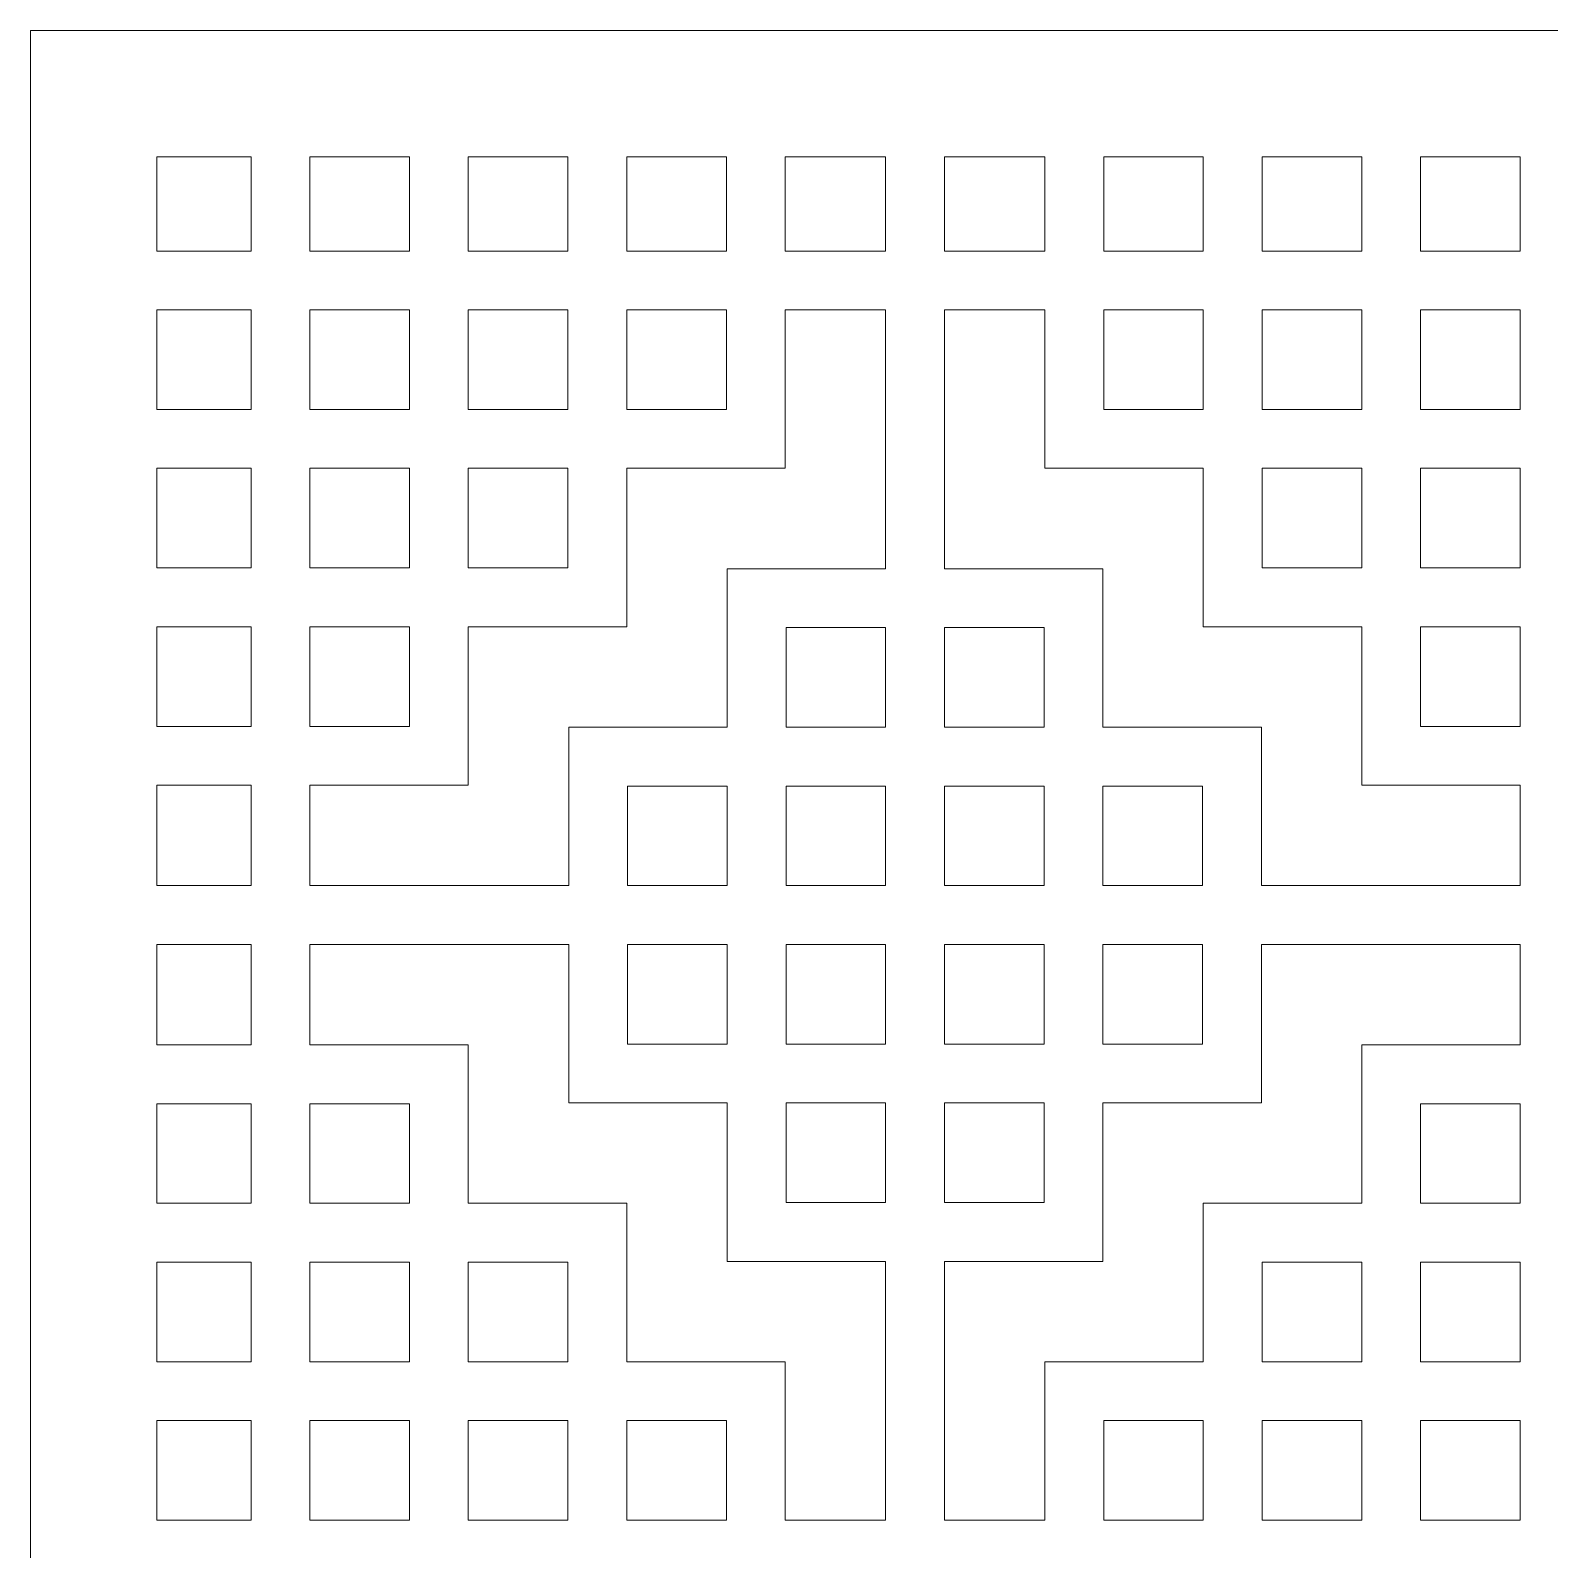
# Model space of a CAD drawing. Header units: centimetres. Extents: x -14.3 to -1.9, y 3.5 to 9.5.
# Drawn here: x -14.348 to -11.345, y 6.497 to 9.5 of the extents above; entities that cross this region are included whole.
import ezdxf

# ---------------------------------------------------------------- set-up
doc = ezdxf.new("R2010")
doc.units = ezdxf.units.CM
doc.header["$MEASUREMENT"] = 0
doc.layers.add('layer 1', color=7, linetype='Continuous')

msp = doc.modelspace()

# ---------------------------------------------------------------- linework, layer by layer
at = {"layer": 'layer 1', "color": 250, "lineweight": 9}
for points, knots in [([(-14.34773, 9.5), (-14.34773, 9.5), (-8.3426, 9.5), (-8.3426, 9.5), (-8.3426, 9.5), (-8.3426, 9.5), (-8.3426, 3.49487), (-8.3426, 3.49487), (-8.3426, 3.49487), (-8.3426, 3.49487), (-14.34773, 3.49487), (-14.34773, 3.49487), (-14.34773, 3.49487), (-14.34773, 3.49487), (-14.34773, 9.5), (-14.34773, 9.5)], [0, 0, 0, 0, 0.2, 0.2, 0.2, 0.2, 0.4, 0.4, 0.4, 0.4, 0.6, 0.6, 0.6, 0.6, 1, 1, 1, 1]), ([(-14.09752, 9.06394), (-14.09752, 9.06394), (-13.91166, 9.06394), (-13.91166, 9.06394), (-13.91166, 9.06394), (-13.91166, 9.06394), (-13.91166, 9.24979), (-13.91166, 9.24979), (-13.91166, 9.24979), (-13.91166, 9.24979), (-14.09752, 9.24979), (-14.09752, 9.24979), (-14.09752, 9.24979), (-14.09752, 9.24979), (-14.09752, 9.06394), (-14.09752, 9.06394)], [0, 0, 0, 0, 0.2, 0.2, 0.2, 0.2, 0.4, 0.4, 0.4, 0.4, 0.6, 0.6, 0.6, 0.6, 1, 1, 1, 1]), ([(-13.79532, 9.24979), (-13.79532, 9.24979), (-13.79532, 9.06394), (-13.79532, 9.06394), (-13.79532, 9.06394), (-13.79532, 9.06394), (-13.59853, 9.06394), (-13.59853, 9.06394), (-13.59853, 9.06394), (-13.59853, 9.06394), (-13.59853, 9.24979), (-13.59853, 9.24979), (-13.59853, 9.24979), (-13.59853, 9.24979), (-13.79532, 9.24979), (-13.79532, 9.24979)], [0, 0, 0, 0, 0.2, 0.2, 0.2, 0.2, 0.4, 0.4, 0.4, 0.4, 0.6, 0.6, 0.6, 0.6, 1, 1, 1, 1]), ([(-13.4822, 9.24979), (-13.4822, 9.24979), (-13.4822, 9.06394), (-13.4822, 9.06394), (-13.4822, 9.06394), (-13.4822, 9.06394), (-13.2854, 9.06394), (-13.2854, 9.06394), (-13.2854, 9.06394), (-13.2854, 9.06394), (-13.2854, 9.24979), (-13.2854, 9.24979), (-13.2854, 9.24979), (-13.2854, 9.24979), (-13.4822, 9.24979), (-13.4822, 9.24979)], [0, 0, 0, 0, 0.2, 0.2, 0.2, 0.2, 0.4, 0.4, 0.4, 0.4, 0.6, 0.6, 0.6, 0.6, 1, 1, 1, 1]), ([(-13.16907, 9.24979), (-13.16907, 9.24979), (-13.16907, 9.06394), (-13.16907, 9.06394), (-13.16907, 9.06394), (-13.16907, 9.06394), (-12.97227, 9.06394), (-12.97227, 9.06394), (-12.97227, 9.06394), (-12.97227, 9.06394), (-12.97227, 9.24979), (-12.97227, 9.24979), (-12.97227, 9.24979), (-12.97227, 9.24979), (-13.16907, 9.24979), (-13.16907, 9.24979)], [0, 0, 0, 0, 0.2, 0.2, 0.2, 0.2, 0.4, 0.4, 0.4, 0.4, 0.6, 0.6, 0.6, 0.6, 1, 1, 1, 1]), ([(-12.85594, 9.24979), (-12.85594, 9.24979), (-12.85594, 9.06394), (-12.85594, 9.06394), (-12.85594, 9.06394), (-12.85594, 9.06394), (-12.6575, 9.06394), (-12.6575, 9.06394), (-12.6575, 9.06394), (-12.6575, 9.06394), (-12.6575, 9.24979), (-12.6575, 9.24979), (-12.6575, 9.24979), (-12.6575, 9.24979), (-12.85594, 9.24979), (-12.85594, 9.24979)], [0, 0, 0, 0, 0.2, 0.2, 0.2, 0.2, 0.4, 0.4, 0.4, 0.4, 0.6, 0.6, 0.6, 0.6, 1, 1, 1, 1]), ([(-12.54117, 9.24979), (-12.54117, 9.24979), (-12.54117, 9.06394), (-12.54117, 9.06394), (-12.54117, 9.06394), (-12.54117, 9.06394), (-12.3427, 9.06394), (-12.3427, 9.06394), (-12.3427, 9.06394), (-12.3427, 9.06394), (-12.3427, 9.24979), (-12.3427, 9.24979), (-12.3427, 9.24979), (-12.3427, 9.24979), (-12.54117, 9.24979), (-12.54117, 9.24979)], [0, 0, 0, 0, 0.2, 0.2, 0.2, 0.2, 0.4, 0.4, 0.4, 0.4, 0.6, 0.6, 0.6, 0.6, 1, 1, 1, 1]), ([(-12.22637, 9.24979), (-12.22637, 9.24979), (-12.22637, 9.06394), (-12.22637, 9.06394), (-12.22637, 9.06394), (-12.22637, 9.06394), (-12.02957, 9.06394), (-12.02957, 9.06394), (-12.02957, 9.06394), (-12.02957, 9.06394), (-12.02957, 9.24979), (-12.02957, 9.24979), (-12.02957, 9.24979), (-12.02957, 9.24979), (-12.22637, 9.24979), (-12.22637, 9.24979)], [0, 0, 0, 0, 0.2, 0.2, 0.2, 0.2, 0.4, 0.4, 0.4, 0.4, 0.6, 0.6, 0.6, 0.6, 1, 1, 1, 1]), ([(-11.91324, 9.24979), (-11.91324, 9.24979), (-11.91324, 9.06394), (-11.91324, 9.06394), (-11.91324, 9.06394), (-11.91324, 9.06394), (-11.71644, 9.06394), (-11.71644, 9.06394), (-11.71644, 9.06394), (-11.71644, 9.06394), (-11.71644, 9.24979), (-11.71644, 9.24979), (-11.71644, 9.24979), (-11.71644, 9.24979), (-11.91324, 9.24979), (-11.91324, 9.24979)], [0, 0, 0, 0, 0.2, 0.2, 0.2, 0.2, 0.4, 0.4, 0.4, 0.4, 0.6, 0.6, 0.6, 0.6, 1, 1, 1, 1]), ([(-11.60011, 9.24979), (-11.60011, 9.24979), (-11.60011, 9.06394), (-11.60011, 9.06394), (-11.60011, 9.06394), (-11.60011, 9.06394), (-11.40333, 9.06394), (-11.40333, 9.06394), (-11.40333, 9.06394), (-11.40333, 9.06394), (-11.40333, 9.24979), (-11.40333, 9.24979), (-11.40333, 9.24979), (-11.40333, 9.24979), (-11.60011, 9.24979), (-11.60011, 9.24979)], [0, 0, 0, 0, 0.2, 0.2, 0.2, 0.2, 0.4, 0.4, 0.4, 0.4, 0.6, 0.6, 0.6, 0.6, 1, 1, 1, 1]), ([(-14.09752, 8.7508), (-14.09752, 8.7508), (-13.91166, 8.7508), (-13.91166, 8.7508), (-13.91166, 8.7508), (-13.91166, 8.7508), (-13.91166, 8.94759), (-13.91166, 8.94759), (-13.91166, 8.94759), (-13.91166, 8.94759), (-14.09752, 8.94759), (-14.09752, 8.94759), (-14.09752, 8.94759), (-14.09752, 8.94759), (-14.09752, 8.7508), (-14.09752, 8.7508)], [0, 0, 0, 0, 0.2, 0.2, 0.2, 0.2, 0.4, 0.4, 0.4, 0.4, 0.6, 0.6, 0.6, 0.6, 1, 1, 1, 1]), ([(-13.22559, 8.1229), (-13.22559, 8.1229), (-12.97062, 8.1229), (-12.97062, 8.1229), (-12.97062, 8.1229), (-12.97062, 8.1229), (-12.97062, 8.37786), (-12.97062, 8.37786), (-12.97062, 8.37786), (-12.97062, 8.37786), (-12.97062, 8.43602), (-12.97062, 8.43602), (-12.97062, 8.43602), (-12.97062, 8.43602), (-12.91246, 8.43602), (-12.91246, 8.43602), (-12.91246, 8.43602), (-12.91246, 8.43602), (-12.6575, 8.43602), (-12.6575, 8.43602), (-12.6575, 8.43602), (-12.6575, 8.43602), (-12.6575, 8.94761), (-12.6575, 8.94761), (-12.6575, 8.94761), (-12.6575, 8.94761), (-12.85594, 8.94761), (-12.85594, 8.94761), (-12.85594, 8.94761), (-12.85594, 8.94761), (-12.85594, 8.94759), (-12.85594, 8.94759), (-12.85594, 8.94759), (-12.85594, 8.94759), (-12.85594, 8.69263), (-12.85594, 8.69263), (-12.85594, 8.69263), (-12.85594, 8.69263), (-12.85594, 8.63447), (-12.85594, 8.63447), (-12.85594, 8.63447), (-12.85594, 8.63447), (-12.91411, 8.63447), (-12.91411, 8.63447), (-12.91411, 8.63447), (-12.91411, 8.63447), (-13.16907, 8.63447), (-13.16907, 8.63447), (-13.16907, 8.63447), (-13.16907, 8.63447), (-13.16907, 8.3795), (-13.16907, 8.3795), (-13.16907, 8.3795), (-13.16907, 8.3795), (-13.16907, 8.32134), (-13.16907, 8.32134), (-13.16907, 8.32134), (-13.16907, 8.32134), (-13.22723, 8.32134), (-13.22723, 8.32134), (-13.22723, 8.32134), (-13.22723, 8.32134), (-13.4822, 8.32134), (-13.4822, 8.32134), (-13.4822, 8.32134), (-13.4822, 8.32134), (-13.4822, 8.06638), (-13.4822, 8.06638), (-13.4822, 8.06638), (-13.4822, 8.06638), (-13.4822, 8.00821), (-13.4822, 8.00821), (-13.4822, 8.00821), (-13.4822, 8.00821), (-13.54036, 8.00821), (-13.54036, 8.00821), (-13.54036, 8.00821), (-13.54036, 8.00821), (-13.79532, 8.00821), (-13.79532, 8.00821), (-13.79532, 8.00821), (-13.79532, 8.00821), (-13.79533, 8.00821), (-13.79533, 8.00821), (-13.79533, 8.00821), (-13.79533, 8.00821), (-13.79533, 7.80977), (-13.79533, 7.80977), (-13.79533, 7.80977), (-13.79533, 7.80977), (-13.28375, 7.80977), (-13.28375, 7.80977), (-13.28375, 7.80977), (-13.28375, 7.80977), (-13.28375, 8.06473), (-13.28375, 8.06473), (-13.28375, 8.06473), (-13.28375, 8.06473), (-13.28375, 8.1229), (-13.28375, 8.1229), (-13.28375, 8.1229), (-13.28375, 8.1229), (-13.22559, 8.1229), (-13.22559, 8.1229)], [0, 0, 0, 0, 0.037037, 0.037037, 0.037037, 0.037037, 0.0740741, 0.0740741, 0.0740741, 0.0740741, 0.1111111, 0.1111111, 0.1111111, 0.1111111, 0.1481481, 0.1481481, 0.1481481, 0.1481481, 0.1851852, 0.1851852, 0.1851852, 0.1851852, 0.2222222, 0.2222222, 0.2222222, 0.2222222, 0.2592593, 0.2592593, 0.2592593, 0.2592593, 0.2962963, 0.2962963, 0.2962963, 0.2962963, 0.3333333, 0.3333333, 0.3333333, 0.3333333, 0.3703704, 0.3703704, 0.3703704, 0.3703704, 0.4074074, 0.4074074, 0.4074074, 0.4074074, 0.4444444, 0.4444444, 0.4444444, 0.4444444, 0.4814815, 0.4814815, 0.4814815, 0.4814815, 0.5185185, 0.5185185, 0.5185185, 0.5185185, 0.5555556, 0.5555556, 0.5555556, 0.5555556, 0.5925926, 0.5925926, 0.5925926, 0.5925926, 0.6296296, 0.6296296, 0.6296296, 0.6296296, 0.6666667, 0.6666667, 0.6666667, 0.6666667, 0.7037037, 0.7037037, 0.7037037, 0.7037037, 0.7407407, 0.7407407, 0.7407407, 0.7407407, 0.7777778, 0.7777778, 0.7777778, 0.7777778, 0.8148148, 0.8148148, 0.8148148, 0.8148148, 0.8518519, 0.8518519, 0.8518519, 0.8518519, 0.8888889, 0.8888889, 0.8888889, 0.8888889, 0.9259259, 0.9259259, 0.9259259, 0.9259259, 1, 1, 1, 1]), ([(-13.79532, 8.94759), (-13.79532, 8.94759), (-13.79532, 8.7508), (-13.79532, 8.7508), (-13.79532, 8.7508), (-13.79532, 8.7508), (-13.59853, 8.7508), (-13.59853, 8.7508), (-13.59853, 8.7508), (-13.59853, 8.7508), (-13.59853, 8.94759), (-13.59853, 8.94759), (-13.59853, 8.94759), (-13.59853, 8.94759), (-13.79532, 8.94759), (-13.79532, 8.94759)], [0, 0, 0, 0, 0.2, 0.2, 0.2, 0.2, 0.4, 0.4, 0.4, 0.4, 0.6, 0.6, 0.6, 0.6, 1, 1, 1, 1]), ([(-13.2854, 8.94759), (-13.2854, 8.94759), (-13.4822, 8.94759), (-13.4822, 8.94759), (-13.4822, 8.94759), (-13.4822, 8.94759), (-13.4822, 8.7508), (-13.4822, 8.7508), (-13.4822, 8.7508), (-13.4822, 8.7508), (-13.2854, 8.7508), (-13.2854, 8.7508), (-13.2854, 8.7508), (-13.2854, 8.7508), (-13.2854, 8.94759), (-13.2854, 8.94759)], [0, 0, 0, 0, 0.2, 0.2, 0.2, 0.2, 0.4, 0.4, 0.4, 0.4, 0.6, 0.6, 0.6, 0.6, 1, 1, 1, 1]), ([(-12.97227, 8.94759), (-12.97227, 8.94759), (-13.16907, 8.94759), (-13.16907, 8.94759), (-13.16907, 8.94759), (-13.16907, 8.94759), (-13.16907, 8.7508), (-13.16907, 8.7508), (-13.16907, 8.7508), (-13.16907, 8.7508), (-12.97227, 8.7508), (-12.97227, 8.7508), (-12.97227, 8.7508), (-12.97227, 8.7508), (-12.97227, 8.94759), (-12.97227, 8.94759)], [0, 0, 0, 0, 0.2, 0.2, 0.2, 0.2, 0.4, 0.4, 0.4, 0.4, 0.6, 0.6, 0.6, 0.6, 1, 1, 1, 1]), ([(-12.22804, 8.1229), (-12.22804, 8.1229), (-11.97308, 8.1229), (-11.97308, 8.1229), (-11.97308, 8.1229), (-11.97308, 8.1229), (-11.91491, 8.1229), (-11.91491, 8.1229), (-11.91491, 8.1229), (-11.91491, 8.1229), (-11.91491, 8.06473), (-11.91491, 8.06473), (-11.91491, 8.06473), (-11.91491, 8.06473), (-11.91491, 7.80977), (-11.91491, 7.80977), (-11.91491, 7.80977), (-11.91491, 7.80977), (-11.40333, 7.80977), (-11.40333, 7.80977), (-11.40333, 7.80977), (-11.40333, 7.80977), (-11.40333, 8.00821), (-11.40333, 8.00821), (-11.40333, 8.00821), (-11.40333, 8.00821), (-11.65828, 8.00821), (-11.65828, 8.00821), (-11.65828, 8.00821), (-11.65828, 8.00821), (-11.71644, 8.00821), (-11.71644, 8.00821), (-11.71644, 8.00821), (-11.71644, 8.00821), (-11.71644, 8.06638), (-11.71644, 8.06638), (-11.71644, 8.06638), (-11.71644, 8.06638), (-11.71644, 8.32134), (-11.71644, 8.32134), (-11.71644, 8.32134), (-11.71644, 8.32134), (-11.97141, 8.32134), (-11.97141, 8.32134), (-11.97141, 8.32134), (-11.97141, 8.32134), (-12.02957, 8.32134), (-12.02957, 8.32134), (-12.02957, 8.32134), (-12.02957, 8.32134), (-12.02957, 8.3795), (-12.02957, 8.3795), (-12.02957, 8.3795), (-12.02957, 8.3795), (-12.02957, 8.63447), (-12.02957, 8.63447), (-12.02957, 8.63447), (-12.02957, 8.63447), (-12.28453, 8.63447), (-12.28453, 8.63447), (-12.28453, 8.63447), (-12.28453, 8.63447), (-12.3427, 8.63447), (-12.3427, 8.63447), (-12.3427, 8.63447), (-12.3427, 8.63447), (-12.3427, 8.69263), (-12.3427, 8.69263), (-12.3427, 8.69263), (-12.3427, 8.69263), (-12.3427, 8.94759), (-12.3427, 8.94759), (-12.3427, 8.94759), (-12.3427, 8.94759), (-12.3427, 8.94761), (-12.3427, 8.94761), (-12.3427, 8.94761), (-12.3427, 8.94761), (-12.54117, 8.94761), (-12.54117, 8.94761), (-12.54117, 8.94761), (-12.54117, 8.94761), (-12.54117, 8.43602), (-12.54117, 8.43602), (-12.54117, 8.43602), (-12.54117, 8.43602), (-12.2862, 8.43602), (-12.2862, 8.43602), (-12.2862, 8.43602), (-12.2862, 8.43602), (-12.22804, 8.43602), (-12.22804, 8.43602), (-12.22804, 8.43602), (-12.22804, 8.43602), (-12.22804, 8.37786), (-12.22804, 8.37786), (-12.22804, 8.37786), (-12.22804, 8.37786), (-12.22804, 8.1229), (-12.22804, 8.1229)], [0, 0, 0, 0, 0.0384615, 0.0384615, 0.0384615, 0.0384615, 0.0769231, 0.0769231, 0.0769231, 0.0769231, 0.1153846, 0.1153846, 0.1153846, 0.1153846, 0.1538462, 0.1538462, 0.1538462, 0.1538462, 0.1923077, 0.1923077, 0.1923077, 0.1923077, 0.2307692, 0.2307692, 0.2307692, 0.2307692, 0.2692308, 0.2692308, 0.2692308, 0.2692308, 0.3076923, 0.3076923, 0.3076923, 0.3076923, 0.3461538, 0.3461538, 0.3461538, 0.3461538, 0.3846154, 0.3846154, 0.3846154, 0.3846154, 0.4230769, 0.4230769, 0.4230769, 0.4230769, 0.4615385, 0.4615385, 0.4615385, 0.4615385, 0.5, 0.5, 0.5, 0.5, 0.5384615, 0.5384615, 0.5384615, 0.5384615, 0.5769231, 0.5769231, 0.5769231, 0.5769231, 0.6153846, 0.6153846, 0.6153846, 0.6153846, 0.6538462, 0.6538462, 0.6538462, 0.6538462, 0.6923077, 0.6923077, 0.6923077, 0.6923077, 0.7307692, 0.7307692, 0.7307692, 0.7307692, 0.7692308, 0.7692308, 0.7692308, 0.7692308, 0.8076923, 0.8076923, 0.8076923, 0.8076923, 0.8461538, 0.8461538, 0.8461538, 0.8461538, 0.8846154, 0.8846154, 0.8846154, 0.8846154, 0.9230769, 0.9230769, 0.9230769, 0.9230769, 1, 1, 1, 1]), ([(-12.02957, 8.94759), (-12.02957, 8.94759), (-12.22637, 8.94759), (-12.22637, 8.94759), (-12.22637, 8.94759), (-12.22637, 8.94759), (-12.22637, 8.7508), (-12.22637, 8.7508), (-12.22637, 8.7508), (-12.22637, 8.7508), (-12.02957, 8.7508), (-12.02957, 8.7508), (-12.02957, 8.7508), (-12.02957, 8.7508), (-12.02957, 8.94759), (-12.02957, 8.94759)], [0, 0, 0, 0, 0.2, 0.2, 0.2, 0.2, 0.4, 0.4, 0.4, 0.4, 0.6, 0.6, 0.6, 0.6, 1, 1, 1, 1]), ([(-11.71644, 8.94759), (-11.71644, 8.94759), (-11.91324, 8.94759), (-11.91324, 8.94759), (-11.91324, 8.94759), (-11.91324, 8.94759), (-11.91324, 8.7508), (-11.91324, 8.7508), (-11.91324, 8.7508), (-11.91324, 8.7508), (-11.71644, 8.7508), (-11.71644, 8.7508), (-11.71644, 8.7508), (-11.71644, 8.7508), (-11.71644, 8.94759), (-11.71644, 8.94759)], [0, 0, 0, 0, 0.2, 0.2, 0.2, 0.2, 0.4, 0.4, 0.4, 0.4, 0.6, 0.6, 0.6, 0.6, 1, 1, 1, 1]), ([(-11.40333, 8.7508), (-11.40333, 8.7508), (-11.40333, 8.94759), (-11.40333, 8.94759), (-11.40333, 8.94759), (-11.40333, 8.94759), (-11.60011, 8.94759), (-11.60011, 8.94759), (-11.60011, 8.94759), (-11.60011, 8.94759), (-11.60011, 8.7508), (-11.60011, 8.7508), (-11.60011, 8.7508), (-11.60011, 8.7508), (-11.40333, 8.7508), (-11.40333, 8.7508)], [0, 0, 0, 0, 0.2, 0.2, 0.2, 0.2, 0.4, 0.4, 0.4, 0.4, 0.6, 0.6, 0.6, 0.6, 1, 1, 1, 1]), ([(-14.09752, 8.43767), (-14.09752, 8.43767), (-13.91166, 8.43767), (-13.91166, 8.43767), (-13.91166, 8.43767), (-13.91166, 8.43767), (-13.91166, 8.63447), (-13.91166, 8.63447), (-13.91166, 8.63447), (-13.91166, 8.63447), (-14.09752, 8.63447), (-14.09752, 8.63447), (-14.09752, 8.63447), (-14.09752, 8.63447), (-14.09752, 8.43767), (-14.09752, 8.43767)], [0, 0, 0, 0, 0.2, 0.2, 0.2, 0.2, 0.4, 0.4, 0.4, 0.4, 0.6, 0.6, 0.6, 0.6, 1, 1, 1, 1]), ([(-13.79532, 8.63447), (-13.79532, 8.63447), (-13.79532, 8.43767), (-13.79532, 8.43767), (-13.79532, 8.43767), (-13.79532, 8.43767), (-13.59853, 8.43767), (-13.59853, 8.43767), (-13.59853, 8.43767), (-13.59853, 8.43767), (-13.59853, 8.63447), (-13.59853, 8.63447), (-13.59853, 8.63447), (-13.59853, 8.63447), (-13.79532, 8.63447), (-13.79532, 8.63447)], [0, 0, 0, 0, 0.2, 0.2, 0.2, 0.2, 0.4, 0.4, 0.4, 0.4, 0.6, 0.6, 0.6, 0.6, 1, 1, 1, 1]), ([(-13.4822, 8.63447), (-13.4822, 8.63447), (-13.4822, 8.63447), (-13.4822, 8.63447), (-13.4822, 8.63447), (-13.4822, 8.63447), (-13.4822, 8.43767), (-13.4822, 8.43767), (-13.4822, 8.43767), (-13.4822, 8.43767), (-13.2854, 8.43767), (-13.2854, 8.43767), (-13.2854, 8.43767), (-13.2854, 8.43767), (-13.2854, 8.63447), (-13.2854, 8.63447), (-13.2854, 8.63447), (-13.2854, 8.63447), (-13.4822, 8.63447), (-13.4822, 8.63447)], [0, 0, 0, 0, 0.1666667, 0.1666667, 0.1666667, 0.1666667, 0.3333333, 0.3333333, 0.3333333, 0.3333333, 0.5, 0.5, 0.5, 0.5, 0.6666667, 0.6666667, 0.6666667, 0.6666667, 1, 1, 1, 1]), ([(-11.71644, 8.43767), (-11.71644, 8.43767), (-11.71644, 8.63447), (-11.71644, 8.63447), (-11.71644, 8.63447), (-11.71644, 8.63447), (-11.91324, 8.63447), (-11.91324, 8.63447), (-11.91324, 8.63447), (-11.91324, 8.63447), (-11.91324, 8.43767), (-11.91324, 8.43767), (-11.91324, 8.43767), (-11.91324, 8.43767), (-11.71644, 8.43767), (-11.71644, 8.43767)], [0, 0, 0, 0, 0.2, 0.2, 0.2, 0.2, 0.4, 0.4, 0.4, 0.4, 0.6, 0.6, 0.6, 0.6, 1, 1, 1, 1]), ([(-11.40333, 8.43767), (-11.40333, 8.43767), (-11.40333, 8.63447), (-11.40333, 8.63447), (-11.40333, 8.63447), (-11.40333, 8.63447), (-11.60011, 8.63447), (-11.60011, 8.63447), (-11.60011, 8.63447), (-11.60011, 8.63447), (-11.60011, 8.43767), (-11.60011, 8.43767), (-11.60011, 8.43767), (-11.60011, 8.43767), (-11.40333, 8.43767), (-11.40333, 8.43767)], [0, 0, 0, 0, 0.2, 0.2, 0.2, 0.2, 0.4, 0.4, 0.4, 0.4, 0.6, 0.6, 0.6, 0.6, 1, 1, 1, 1]), ([(-14.09752, 8.12454), (-14.09752, 8.12454), (-13.91166, 8.12454), (-13.91166, 8.12454), (-13.91166, 8.12454), (-13.91166, 8.12454), (-13.91166, 8.32134), (-13.91166, 8.32134), (-13.91166, 8.32134), (-13.91166, 8.32134), (-14.09752, 8.32134), (-14.09752, 8.32134), (-14.09752, 8.32134), (-14.09752, 8.32134), (-14.09752, 8.12454), (-14.09752, 8.12454)], [0, 0, 0, 0, 0.2, 0.2, 0.2, 0.2, 0.4, 0.4, 0.4, 0.4, 0.6, 0.6, 0.6, 0.6, 1, 1, 1, 1]), ([(-13.79532, 8.32134), (-13.79532, 8.32134), (-13.79532, 8.12454), (-13.79532, 8.12454), (-13.79532, 8.12454), (-13.79532, 8.12454), (-13.59853, 8.12454), (-13.59853, 8.12454), (-13.59853, 8.12454), (-13.59853, 8.12454), (-13.59853, 8.32134), (-13.59853, 8.32134), (-13.59853, 8.32134), (-13.59853, 8.32134), (-13.79532, 8.32134), (-13.79532, 8.32134)], [0, 0, 0, 0, 0.2, 0.2, 0.2, 0.2, 0.4, 0.4, 0.4, 0.4, 0.6, 0.6, 0.6, 0.6, 1, 1, 1, 1]), ([(-12.85429, 8.1229), (-12.85429, 8.1229), (-12.6575, 8.1229), (-12.6575, 8.1229), (-12.6575, 8.1229), (-12.6575, 8.1229), (-12.6575, 8.31969), (-12.6575, 8.31969), (-12.6575, 8.31969), (-12.6575, 8.31969), (-12.85429, 8.31969), (-12.85429, 8.31969), (-12.85429, 8.31969), (-12.85429, 8.31969), (-12.85429, 8.1229), (-12.85429, 8.1229)], [0, 0, 0, 0, 0.2, 0.2, 0.2, 0.2, 0.4, 0.4, 0.4, 0.4, 0.6, 0.6, 0.6, 0.6, 1, 1, 1, 1]), ([(-12.54117, 8.1229), (-12.54117, 8.1229), (-12.34437, 8.1229), (-12.34437, 8.1229), (-12.34437, 8.1229), (-12.34437, 8.1229), (-12.34437, 8.31969), (-12.34437, 8.31969), (-12.34437, 8.31969), (-12.34437, 8.31969), (-12.54117, 8.31969), (-12.54117, 8.31969), (-12.54117, 8.31969), (-12.54117, 8.31969), (-12.54117, 8.1229), (-12.54117, 8.1229)], [0, 0, 0, 0, 0.2, 0.2, 0.2, 0.2, 0.4, 0.4, 0.4, 0.4, 0.6, 0.6, 0.6, 0.6, 1, 1, 1, 1]), ([(-11.40333, 8.12454), (-11.40333, 8.12454), (-11.40333, 8.32134), (-11.40333, 8.32134), (-11.40333, 8.32134), (-11.40333, 8.32134), (-11.60011, 8.32134), (-11.60011, 8.32134), (-11.60011, 8.32134), (-11.60011, 8.32134), (-11.60011, 8.12454), (-11.60011, 8.12454), (-11.60011, 8.12454), (-11.60011, 8.12454), (-11.40333, 8.12454), (-11.40333, 8.12454)], [0, 0, 0, 0, 0.2, 0.2, 0.2, 0.2, 0.4, 0.4, 0.4, 0.4, 0.6, 0.6, 0.6, 0.6, 1, 1, 1, 1]), ([(-14.09752, 7.80977), (-14.09752, 7.80977), (-13.91166, 7.80977), (-13.91166, 7.80977), (-13.91166, 7.80977), (-13.91166, 7.80977), (-13.91166, 8.00821), (-13.91166, 8.00821), (-13.91166, 8.00821), (-13.91166, 8.00821), (-14.09752, 8.00821), (-14.09752, 8.00821), (-14.09752, 8.00821), (-14.09752, 8.00821), (-14.09752, 7.80977), (-14.09752, 7.80977)], [0, 0, 0, 0, 0.2, 0.2, 0.2, 0.2, 0.4, 0.4, 0.4, 0.4, 0.6, 0.6, 0.6, 0.6, 1, 1, 1, 1]), ([(-12.97062, 7.80977), (-12.97062, 7.80977), (-12.97062, 8.00657), (-12.97062, 8.00657), (-12.97062, 8.00657), (-12.97062, 8.00657), (-13.16742, 8.00657), (-13.16742, 8.00657), (-13.16742, 8.00657), (-13.16742, 8.00657), (-13.16742, 7.80977), (-13.16742, 7.80977), (-13.16742, 7.80977), (-13.16742, 7.80977), (-12.97062, 7.80977), (-12.97062, 7.80977)], [0, 0, 0, 0, 0.2, 0.2, 0.2, 0.2, 0.4, 0.4, 0.4, 0.4, 0.6, 0.6, 0.6, 0.6, 1, 1, 1, 1]), ([(-12.65754, 7.80977), (-12.65754, 7.8753), (-12.6575, 7.94097), (-12.6575, 8.00657), (-12.6575, 8.00657), (-12.6575, 8.00657), (-12.85429, 8.00657), (-12.85429, 8.00657), (-12.85429, 8.00657), (-12.85429, 8.00657), (-12.85429, 7.80977), (-12.85429, 7.80977), (-12.85429, 7.80977), (-12.85429, 7.80977), (-12.65754, 7.80977), (-12.65754, 7.80977)], [0, 0, 0, 0, 0.2, 0.2, 0.2, 0.2, 0.4, 0.4, 0.4, 0.4, 0.6, 0.6, 0.6, 0.6, 1, 1, 1, 1]), ([(-12.54117, 7.80977), (-12.54117, 7.80977), (-12.34437, 7.80977), (-12.34437, 7.80977), (-12.34437, 7.80977), (-12.34437, 7.80977), (-12.34437, 8.00657), (-12.34437, 8.00657), (-12.34437, 8.00657), (-12.34437, 8.00657), (-12.54117, 8.00657), (-12.54117, 8.00657), (-12.54117, 8.00657), (-12.54117, 8.00657), (-12.54117, 7.80977), (-12.54117, 7.80977)], [0, 0, 0, 0, 0.2, 0.2, 0.2, 0.2, 0.4, 0.4, 0.4, 0.4, 0.6, 0.6, 0.6, 0.6, 1, 1, 1, 1]), ([(-12.22804, 8.00657), (-12.22804, 8.00657), (-12.22804, 7.80977), (-12.22804, 7.80977), (-12.22804, 7.80977), (-12.22804, 7.80977), (-12.03124, 7.80977), (-12.03124, 7.80977), (-12.03124, 7.80977), (-12.03124, 7.80977), (-12.03124, 8.00657), (-12.03124, 8.00657), (-12.03124, 8.00657), (-12.03124, 8.00657), (-12.22804, 8.00657), (-12.22804, 8.00657)], [0, 0, 0, 0, 0.2, 0.2, 0.2, 0.2, 0.4, 0.4, 0.4, 0.4, 0.6, 0.6, 0.6, 0.6, 1, 1, 1, 1]), ([(-14.09752, 7.49497), (-14.09752, 7.49497), (-13.91166, 7.49497), (-13.91166, 7.49497), (-13.91166, 7.49497), (-13.91166, 7.49497), (-13.91166, 7.69344), (-13.91166, 7.69344), (-13.91166, 7.69344), (-13.91166, 7.69344), (-14.09752, 7.69344), (-14.09752, 7.69344), (-14.09752, 7.69344), (-14.09752, 7.69344), (-14.09752, 7.49497), (-14.09752, 7.49497)], [0, 0, 0, 0, 0.2, 0.2, 0.2, 0.2, 0.4, 0.4, 0.4, 0.4, 0.6, 0.6, 0.6, 0.6, 1, 1, 1, 1]), ([(-12.97062, 7.38031), (-12.97062, 7.38031), (-13.22559, 7.38031), (-13.22559, 7.38031), (-13.22559, 7.38031), (-13.22559, 7.38031), (-13.28375, 7.38031), (-13.28375, 7.38031), (-13.28375, 7.38031), (-13.28375, 7.38031), (-13.28375, 7.43847), (-13.28375, 7.43847), (-13.28375, 7.43847), (-13.28375, 7.43847), (-13.28375, 7.69344), (-13.28375, 7.69344), (-13.28375, 7.69344), (-13.28375, 7.69344), (-13.79533, 7.69344), (-13.79533, 7.69344), (-13.79533, 7.69344), (-13.79533, 7.69344), (-13.79533, 7.49497), (-13.79533, 7.49497), (-13.79533, 7.49497), (-13.79533, 7.49497), (-13.79532, 7.49497), (-13.79532, 7.49497), (-13.79532, 7.49497), (-13.79532, 7.49497), (-13.54036, 7.49497), (-13.54036, 7.49497), (-13.54036, 7.49497), (-13.54036, 7.49497), (-13.4822, 7.49497), (-13.4822, 7.49497), (-13.4822, 7.49497), (-13.4822, 7.49497), (-13.4822, 7.4368), (-13.4822, 7.4368), (-13.4822, 7.4368), (-13.4822, 7.4368), (-13.4822, 7.18184), (-13.4822, 7.18184), (-13.4822, 7.18184), (-13.4822, 7.18184), (-13.22723, 7.18184), (-13.22723, 7.18184), (-13.22723, 7.18184), (-13.22723, 7.18184), (-13.16907, 7.18184), (-13.16907, 7.18184), (-13.16907, 7.18184), (-13.16907, 7.18184), (-13.16907, 7.12368), (-13.16907, 7.12368), (-13.16907, 7.12368), (-13.16907, 7.12368), (-13.16907, 6.86872), (-13.16907, 6.86872), (-13.16907, 6.86872), (-13.16907, 6.86872), (-12.91411, 6.86872), (-12.91411, 6.86872), (-12.91411, 6.86872), (-12.91411, 6.86872), (-12.85594, 6.86872), (-12.85594, 6.86872), (-12.85594, 6.86872), (-12.85594, 6.86872), (-12.85594, 6.81055), (-12.85594, 6.81055), (-12.85594, 6.81055), (-12.85594, 6.81055), (-12.85594, 6.5556), (-12.85594, 6.5556), (-12.85594, 6.5556), (-12.85594, 6.5556), (-12.6575, 6.5556), (-12.6575, 6.5556), (-12.6575, 6.5556), (-12.6575, 6.5556), (-12.6575, 7.06718), (-12.6575, 7.06718), (-12.6575, 7.06718), (-12.6575, 7.06718), (-12.91246, 7.06718), (-12.91246, 7.06718), (-12.91246, 7.06718), (-12.91246, 7.06718), (-12.97062, 7.06718), (-12.97062, 7.06718), (-12.97062, 7.06718), (-12.97062, 7.06718), (-12.97062, 7.12535), (-12.97062, 7.12535), (-12.97062, 7.12535), (-12.97062, 7.12535), (-12.97062, 7.38031), (-12.97062, 7.38031)], [0, 0, 0, 0, 0.0384615, 0.0384615, 0.0384615, 0.0384615, 0.0769231, 0.0769231, 0.0769231, 0.0769231, 0.1153846, 0.1153846, 0.1153846, 0.1153846, 0.1538462, 0.1538462, 0.1538462, 0.1538462, 0.1923077, 0.1923077, 0.1923077, 0.1923077, 0.2307692, 0.2307692, 0.2307692, 0.2307692, 0.2692308, 0.2692308, 0.2692308, 0.2692308, 0.3076923, 0.3076923, 0.3076923, 0.3076923, 0.3461538, 0.3461538, 0.3461538, 0.3461538, 0.3846154, 0.3846154, 0.3846154, 0.3846154, 0.4230769, 0.4230769, 0.4230769, 0.4230769, 0.4615385, 0.4615385, 0.4615385, 0.4615385, 0.5, 0.5, 0.5, 0.5, 0.5384615, 0.5384615, 0.5384615, 0.5384615, 0.5769231, 0.5769231, 0.5769231, 0.5769231, 0.6153846, 0.6153846, 0.6153846, 0.6153846, 0.6538462, 0.6538462, 0.6538462, 0.6538462, 0.6923077, 0.6923077, 0.6923077, 0.6923077, 0.7307692, 0.7307692, 0.7307692, 0.7307692, 0.7692308, 0.7692308, 0.7692308, 0.7692308, 0.8076923, 0.8076923, 0.8076923, 0.8076923, 0.8461538, 0.8461538, 0.8461538, 0.8461538, 0.8846154, 0.8846154, 0.8846154, 0.8846154, 0.9230769, 0.9230769, 0.9230769, 0.9230769, 1, 1, 1, 1]), ([(-12.97062, 7.49664), (-12.97062, 7.49664), (-12.97062, 7.69344), (-12.97062, 7.69344), (-12.97062, 7.69344), (-12.97062, 7.69344), (-13.16742, 7.69344), (-13.16742, 7.69344), (-13.16742, 7.69344), (-13.16742, 7.69344), (-13.16742, 7.49664), (-13.16742, 7.49664), (-13.16742, 7.49664), (-13.16742, 7.49664), (-12.97062, 7.49664), (-12.97062, 7.49664)], [0, 0, 0, 0, 0.2, 0.2, 0.2, 0.2, 0.4, 0.4, 0.4, 0.4, 0.6, 0.6, 0.6, 0.6, 1, 1, 1, 1]), ([(-12.6575, 7.69344), (-12.6575, 7.69344), (-12.85429, 7.69344), (-12.85429, 7.69344), (-12.85429, 7.69344), (-12.85429, 7.69344), (-12.85429, 7.49664), (-12.85429, 7.49664), (-12.85429, 7.49664), (-12.85429, 7.49664), (-12.6575, 7.49664), (-12.6575, 7.49664), (-12.6575, 7.49664), (-12.6575, 7.49664), (-12.6575, 7.69344), (-12.6575, 7.69344)], [0, 0, 0, 0, 0.2, 0.2, 0.2, 0.2, 0.4, 0.4, 0.4, 0.4, 0.6, 0.6, 0.6, 0.6, 1, 1, 1, 1]), ([(-12.34437, 7.69344), (-12.34437, 7.69344), (-12.54117, 7.69344), (-12.54117, 7.69344), (-12.54117, 7.69344), (-12.54117, 7.69344), (-12.54117, 7.49664), (-12.54117, 7.49664), (-12.54117, 7.49664), (-12.54117, 7.49664), (-12.34437, 7.49664), (-12.34437, 7.49664), (-12.34437, 7.49664), (-12.34437, 7.49664), (-12.34437, 7.69344), (-12.34437, 7.69344)], [0, 0, 0, 0, 0.2, 0.2, 0.2, 0.2, 0.4, 0.4, 0.4, 0.4, 0.6, 0.6, 0.6, 0.6, 1, 1, 1, 1]), ([(-11.97308, 7.38031), (-11.97308, 7.38031), (-12.22804, 7.38031), (-12.22804, 7.38031), (-12.22804, 7.38031), (-12.22804, 7.38031), (-12.22804, 7.12535), (-12.22804, 7.12535), (-12.22804, 7.12535), (-12.22804, 7.12535), (-12.22804, 7.06718), (-12.22804, 7.06718), (-12.22804, 7.06718), (-12.22804, 7.06718), (-12.2862, 7.06718), (-12.2862, 7.06718), (-12.2862, 7.06718), (-12.2862, 7.06718), (-12.54117, 7.06718), (-12.54117, 7.06718), (-12.54117, 7.06718), (-12.54117, 7.06718), (-12.54117, 6.5556), (-12.54117, 6.5556), (-12.54117, 6.5556), (-12.54117, 6.5556), (-12.3427, 6.5556), (-12.3427, 6.5556), (-12.3427, 6.5556), (-12.3427, 6.5556), (-12.3427, 6.81055), (-12.3427, 6.81055), (-12.3427, 6.81055), (-12.3427, 6.81055), (-12.3427, 6.86872), (-12.3427, 6.86872), (-12.3427, 6.86872), (-12.3427, 6.86872), (-12.28453, 6.86872), (-12.28453, 6.86872), (-12.28453, 6.86872), (-12.28453, 6.86872), (-12.02957, 6.86872), (-12.02957, 6.86872), (-12.02957, 6.86872), (-12.02957, 6.86872), (-12.02957, 7.12368), (-12.02957, 7.12368), (-12.02957, 7.12368), (-12.02957, 7.12368), (-12.02957, 7.18184), (-12.02957, 7.18184), (-12.02957, 7.18184), (-12.02957, 7.18184), (-11.97141, 7.18184), (-11.97141, 7.18184), (-11.97141, 7.18184), (-11.97141, 7.18184), (-11.71644, 7.18184), (-11.71644, 7.18184), (-11.71644, 7.18184), (-11.71644, 7.18184), (-11.71644, 7.4368), (-11.71644, 7.4368), (-11.71644, 7.4368), (-11.71644, 7.4368), (-11.71644, 7.49497), (-11.71644, 7.49497), (-11.71644, 7.49497), (-11.71644, 7.49497), (-11.65828, 7.49497), (-11.65828, 7.49497), (-11.65828, 7.49497), (-11.65828, 7.49497), (-11.40333, 7.49497), (-11.40333, 7.49497), (-11.40333, 7.49497), (-11.40333, 7.49497), (-11.40333, 7.69344), (-11.40333, 7.69344), (-11.40333, 7.69344), (-11.40333, 7.69344), (-11.91491, 7.69344), (-11.91491, 7.69344), (-11.91491, 7.69344), (-11.91491, 7.69344), (-11.91491, 7.43847), (-11.91491, 7.43847), (-11.91491, 7.43847), (-11.91491, 7.43847), (-11.91491, 7.38031), (-11.91491, 7.38031), (-11.91491, 7.38031), (-11.91491, 7.38031), (-11.97308, 7.38031), (-11.97308, 7.38031)], [0, 0, 0, 0, 0.04, 0.04, 0.04, 0.04, 0.08, 0.08, 0.08, 0.08, 0.12, 0.12, 0.12, 0.12, 0.16, 0.16, 0.16, 0.16, 0.2, 0.2, 0.2, 0.2, 0.24, 0.24, 0.24, 0.24, 0.28, 0.28, 0.28, 0.28, 0.32, 0.32, 0.32, 0.32, 0.36, 0.36, 0.36, 0.36, 0.4, 0.4, 0.4, 0.4, 0.44, 0.44, 0.44, 0.44, 0.48, 0.48, 0.48, 0.48, 0.52, 0.52, 0.52, 0.52, 0.56, 0.56, 0.56, 0.56, 0.6, 0.6, 0.6, 0.6, 0.64, 0.64, 0.64, 0.64, 0.68, 0.68, 0.68, 0.68, 0.72, 0.72, 0.72, 0.72, 0.76, 0.76, 0.76, 0.76, 0.8, 0.8, 0.8, 0.8, 0.84, 0.84, 0.84, 0.84, 0.88, 0.88, 0.88, 0.88, 0.92, 0.92, 0.92, 0.92, 1, 1, 1, 1]), ([(-12.22804, 7.69344), (-12.22804, 7.69344), (-12.22804, 7.49664), (-12.22804, 7.49664), (-12.22804, 7.49664), (-12.22804, 7.49664), (-12.03124, 7.49664), (-12.03124, 7.49664), (-12.03124, 7.49664), (-12.03124, 7.49664), (-12.03124, 7.69344), (-12.03124, 7.69344), (-12.03124, 7.69344), (-12.03124, 7.69344), (-12.22804, 7.69344), (-12.22804, 7.69344)], [0, 0, 0, 0, 0.2, 0.2, 0.2, 0.2, 0.4, 0.4, 0.4, 0.4, 0.6, 0.6, 0.6, 0.6, 1, 1, 1, 1]), ([(-14.09752, 7.18184), (-14.09752, 7.18184), (-13.91166, 7.18184), (-13.91166, 7.18184), (-13.91166, 7.18184), (-13.91166, 7.18184), (-13.91166, 7.37864), (-13.91166, 7.37864), (-13.91166, 7.37864), (-13.91166, 7.37864), (-14.09752, 7.37864), (-14.09752, 7.37864), (-14.09752, 7.37864), (-14.09752, 7.37864), (-14.09752, 7.18184), (-14.09752, 7.18184)], [0, 0, 0, 0, 0.2, 0.2, 0.2, 0.2, 0.4, 0.4, 0.4, 0.4, 0.6, 0.6, 0.6, 0.6, 1, 1, 1, 1]), ([(-13.79532, 7.37864), (-13.79532, 7.37864), (-13.79532, 7.18184), (-13.79532, 7.18184), (-13.79532, 7.18184), (-13.79532, 7.18184), (-13.59853, 7.18184), (-13.59853, 7.18184), (-13.59853, 7.18184), (-13.59853, 7.18184), (-13.59853, 7.37864), (-13.59853, 7.37864), (-13.59853, 7.37864), (-13.59853, 7.37864), (-13.79532, 7.37864), (-13.79532, 7.37864)], [0, 0, 0, 0, 0.2, 0.2, 0.2, 0.2, 0.4, 0.4, 0.4, 0.4, 0.6, 0.6, 0.6, 0.6, 1, 1, 1, 1]), ([(-12.6575, 7.38031), (-12.6575, 7.38031), (-12.85429, 7.38031), (-12.85429, 7.38031), (-12.85429, 7.38031), (-12.85429, 7.38031), (-12.85429, 7.18351), (-12.85429, 7.18351), (-12.85429, 7.18351), (-12.85429, 7.18351), (-12.6575, 7.18351), (-12.6575, 7.18351), (-12.6575, 7.18351), (-12.6575, 7.18351), (-12.6575, 7.38031), (-12.6575, 7.38031)], [0, 0, 0, 0, 0.2, 0.2, 0.2, 0.2, 0.4, 0.4, 0.4, 0.4, 0.6, 0.6, 0.6, 0.6, 1, 1, 1, 1]), ([(-12.34437, 7.38031), (-12.34437, 7.38031), (-12.54117, 7.38031), (-12.54117, 7.38031), (-12.54117, 7.38031), (-12.54117, 7.38031), (-12.54117, 7.18351), (-12.54117, 7.18351), (-12.54117, 7.18351), (-12.54117, 7.18351), (-12.34437, 7.18351), (-12.34437, 7.18351), (-12.34437, 7.18351), (-12.34437, 7.18351), (-12.34437, 7.38031), (-12.34437, 7.38031)], [0, 0, 0, 0, 0.2, 0.2, 0.2, 0.2, 0.4, 0.4, 0.4, 0.4, 0.6, 0.6, 0.6, 0.6, 1, 1, 1, 1]), ([(-11.40333, 7.18184), (-11.40333, 7.18184), (-11.40333, 7.37864), (-11.40333, 7.37864), (-11.40333, 7.37864), (-11.40333, 7.37864), (-11.60011, 7.37864), (-11.60011, 7.37864), (-11.60011, 7.37864), (-11.60011, 7.37864), (-11.60011, 7.18184), (-11.60011, 7.18184), (-11.60011, 7.18184), (-11.60011, 7.18184), (-11.40333, 7.18184), (-11.40333, 7.18184)], [0, 0, 0, 0, 0.2, 0.2, 0.2, 0.2, 0.4, 0.4, 0.4, 0.4, 0.6, 0.6, 0.6, 0.6, 1, 1, 1, 1]), ([(-14.09752, 6.86872), (-14.09752, 6.86872), (-13.91166, 6.86872), (-13.91166, 6.86872), (-13.91166, 6.86872), (-13.91166, 6.86872), (-13.91166, 7.06551), (-13.91166, 7.06551), (-13.91166, 7.06551), (-13.91166, 7.06551), (-14.09752, 7.06551), (-14.09752, 7.06551), (-14.09752, 7.06551), (-14.09752, 7.06551), (-14.09752, 6.86872), (-14.09752, 6.86872)], [0, 0, 0, 0, 0.2, 0.2, 0.2, 0.2, 0.4, 0.4, 0.4, 0.4, 0.6, 0.6, 0.6, 0.6, 1, 1, 1, 1]), ([(-13.79532, 7.06551), (-13.79532, 7.06551), (-13.79532, 6.86872), (-13.79532, 6.86872), (-13.79532, 6.86872), (-13.79532, 6.86872), (-13.59853, 6.86872), (-13.59853, 6.86872), (-13.59853, 6.86872), (-13.59853, 6.86872), (-13.59853, 7.06551), (-13.59853, 7.06551), (-13.59853, 7.06551), (-13.59853, 7.06551), (-13.79532, 7.06551), (-13.79532, 7.06551)], [0, 0, 0, 0, 0.2, 0.2, 0.2, 0.2, 0.4, 0.4, 0.4, 0.4, 0.6, 0.6, 0.6, 0.6, 1, 1, 1, 1]), ([(-13.4822, 7.06551), (-13.4822, 7.06551), (-13.4822, 6.86872), (-13.4822, 6.86872), (-13.4822, 6.86872), (-13.4822, 6.86872), (-13.2854, 6.86872), (-13.2854, 6.86872), (-13.2854, 6.86872), (-13.2854, 6.86872), (-13.2854, 7.06551), (-13.2854, 7.06551), (-13.2854, 7.06551), (-13.2854, 7.06551), (-13.4822, 7.06551), (-13.4822, 7.06551)], [0, 0, 0, 0, 0.2, 0.2, 0.2, 0.2, 0.4, 0.4, 0.4, 0.4, 0.6, 0.6, 0.6, 0.6, 1, 1, 1, 1]), ([(-11.71644, 6.86872), (-11.71644, 6.86872), (-11.71644, 7.06551), (-11.71644, 7.06551), (-11.71644, 7.06551), (-11.71644, 7.06551), (-11.91324, 7.06551), (-11.91324, 7.06551), (-11.91324, 7.06551), (-11.91324, 7.06551), (-11.91324, 6.86872), (-11.91324, 6.86872), (-11.91324, 6.86872), (-11.91324, 6.86872), (-11.71644, 6.86872), (-11.71644, 6.86872)], [0, 0, 0, 0, 0.2, 0.2, 0.2, 0.2, 0.4, 0.4, 0.4, 0.4, 0.6, 0.6, 0.6, 0.6, 1, 1, 1, 1]), ([(-11.40333, 6.86872), (-11.40333, 6.86872), (-11.40333, 7.06551), (-11.40333, 7.06551), (-11.40333, 7.06551), (-11.40333, 7.06551), (-11.60011, 7.06551), (-11.60011, 7.06551), (-11.60011, 7.06551), (-11.60011, 7.06551), (-11.60011, 6.86872), (-11.60011, 6.86872), (-11.60011, 6.86872), (-11.60011, 6.86872), (-11.40333, 6.86872), (-11.40333, 6.86872)], [0, 0, 0, 0, 0.2, 0.2, 0.2, 0.2, 0.4, 0.4, 0.4, 0.4, 0.6, 0.6, 0.6, 0.6, 1, 1, 1, 1]), ([(-14.09752, 6.5556), (-14.09752, 6.5556), (-13.91166, 6.5556), (-13.91166, 6.5556), (-13.91166, 6.5556), (-13.91166, 6.5556), (-13.91166, 6.75239), (-13.91166, 6.75239), (-13.91166, 6.75239), (-13.91166, 6.75239), (-14.09752, 6.75239), (-14.09752, 6.75239), (-14.09752, 6.75239), (-14.09752, 6.75239), (-14.09752, 6.5556), (-14.09752, 6.5556)], [0, 0, 0, 0, 0.2, 0.2, 0.2, 0.2, 0.4, 0.4, 0.4, 0.4, 0.6, 0.6, 0.6, 0.6, 1, 1, 1, 1]), ([(-13.79532, 6.5556), (-13.79532, 6.5556), (-13.59853, 6.5556), (-13.59853, 6.5556), (-13.59853, 6.5556), (-13.59853, 6.5556), (-13.59853, 6.75239), (-13.59853, 6.75239), (-13.59853, 6.75239), (-13.59853, 6.75239), (-13.79532, 6.75239), (-13.79532, 6.75239), (-13.79532, 6.75239), (-13.79532, 6.75239), (-13.79532, 6.5556), (-13.79532, 6.5556)], [0, 0, 0, 0, 0.2, 0.2, 0.2, 0.2, 0.4, 0.4, 0.4, 0.4, 0.6, 0.6, 0.6, 0.6, 1, 1, 1, 1]), ([(-13.4822, 6.5556), (-13.4822, 6.5556), (-13.2854, 6.5556), (-13.2854, 6.5556), (-13.2854, 6.5556), (-13.2854, 6.5556), (-13.2854, 6.75239), (-13.2854, 6.75239), (-13.2854, 6.75239), (-13.2854, 6.75239), (-13.4822, 6.75239), (-13.4822, 6.75239), (-13.4822, 6.75239), (-13.4822, 6.75239), (-13.4822, 6.5556), (-13.4822, 6.5556)], [0, 0, 0, 0, 0.2, 0.2, 0.2, 0.2, 0.4, 0.4, 0.4, 0.4, 0.6, 0.6, 0.6, 0.6, 1, 1, 1, 1]), ([(-13.16907, 6.5556), (-13.16907, 6.5556), (-12.97227, 6.5556), (-12.97227, 6.5556), (-12.97227, 6.5556), (-12.97227, 6.5556), (-12.97227, 6.75239), (-12.97227, 6.75239), (-12.97227, 6.75239), (-12.97227, 6.75239), (-13.16907, 6.75239), (-13.16907, 6.75239), (-13.16907, 6.75239), (-13.16907, 6.75239), (-13.16907, 6.5556), (-13.16907, 6.5556)], [0, 0, 0, 0, 0.2, 0.2, 0.2, 0.2, 0.4, 0.4, 0.4, 0.4, 0.6, 0.6, 0.6, 0.6, 1, 1, 1, 1]), ([(-12.22637, 6.5556), (-12.22637, 6.5556), (-12.02957, 6.5556), (-12.02957, 6.5556), (-12.02957, 6.5556), (-12.02957, 6.5556), (-12.02957, 6.75239), (-12.02957, 6.75239), (-12.02957, 6.75239), (-12.02957, 6.75239), (-12.22637, 6.75239), (-12.22637, 6.75239), (-12.22637, 6.75239), (-12.22637, 6.75239), (-12.22637, 6.5556), (-12.22637, 6.5556)], [0, 0, 0, 0, 0.2, 0.2, 0.2, 0.2, 0.4, 0.4, 0.4, 0.4, 0.6, 0.6, 0.6, 0.6, 1, 1, 1, 1]), ([(-11.91324, 6.5556), (-11.91324, 6.5556), (-11.71644, 6.5556), (-11.71644, 6.5556), (-11.71644, 6.5556), (-11.71644, 6.5556), (-11.71644, 6.75239), (-11.71644, 6.75239), (-11.71644, 6.75239), (-11.71644, 6.75239), (-11.91324, 6.75239), (-11.91324, 6.75239), (-11.91324, 6.75239), (-11.91324, 6.75239), (-11.91324, 6.5556), (-11.91324, 6.5556)], [0, 0, 0, 0, 0.2, 0.2, 0.2, 0.2, 0.4, 0.4, 0.4, 0.4, 0.6, 0.6, 0.6, 0.6, 1, 1, 1, 1]), ([(-11.60011, 6.5556), (-11.60011, 6.5556), (-11.40333, 6.5556), (-11.40333, 6.5556), (-11.40333, 6.5556), (-11.40333, 6.5556), (-11.40333, 6.75239), (-11.40333, 6.75239), (-11.40333, 6.75239), (-11.40333, 6.75239), (-11.60011, 6.75239), (-11.60011, 6.75239), (-11.60011, 6.75239), (-11.60011, 6.75239), (-11.60011, 6.5556), (-11.60011, 6.5556)], [0, 0, 0, 0, 0.2, 0.2, 0.2, 0.2, 0.4, 0.4, 0.4, 0.4, 0.6, 0.6, 0.6, 0.6, 1, 1, 1, 1])]:
    msp.add_open_spline(points, degree=3, knots=knots, dxfattribs=at)

doc.saveas('drawing.dxf')
